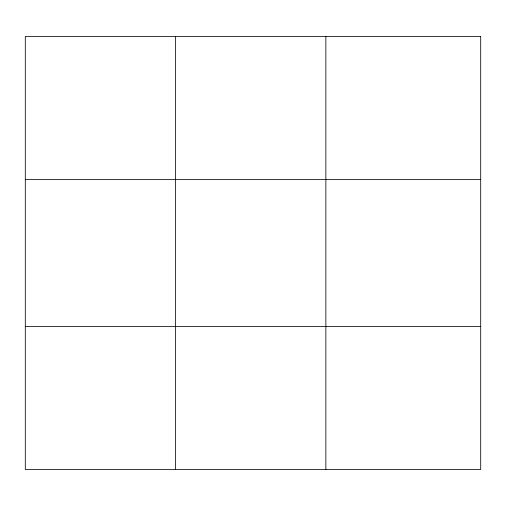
<?xml version="1.0" encoding="UTF-8"?>
<svg xmlns="http://www.w3.org/2000/svg" width="506" height="506" viewBox="0 0 506 506"><rect width="100%" height="100%" fill="white"/><g stroke="black" fill="none" stroke-linecap="round" stroke-linejoin="round"><path stroke-width="0.76" d="M175.582 469.517L175.582 36.483M325.864 469.517L325.864 36.483M25.3 179.383L480.7 179.383M25.3 326.617L480.7 326.617M480.7 36.483L25.3 36.483L25.3 469.517L480.7 469.517L480.7 36.483"/></g></svg>
